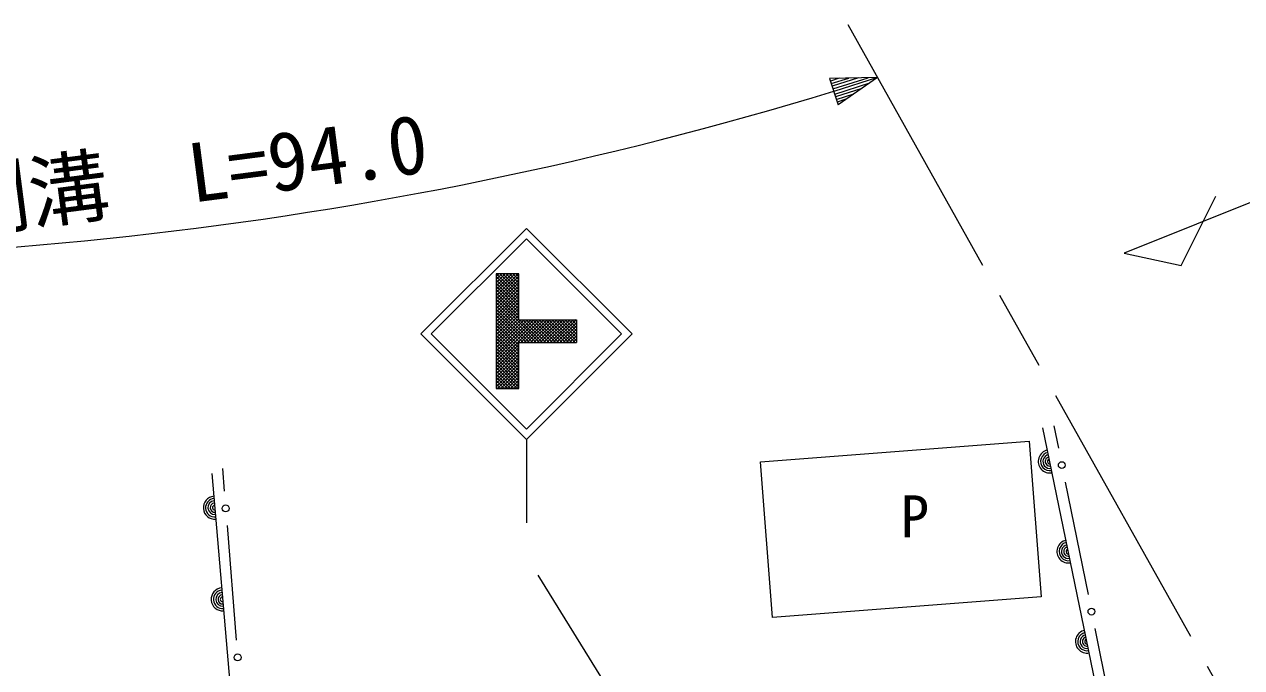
# Model space of a CAD drawing. Units: millimetres, scale not verified. Extents: x 40000 to 680000, y 20000 to 380000.
# Drawn here: x 337569 to 390504, y 314463 to 342452 of the extents above; entities that cross this region are included whole.
import ezdxf
from ezdxf.enums import TextEntityAlignment as Align

# ---------------------------------------------------------------- set-up
doc = ezdxf.new("R2010")
doc.units = ezdxf.units.MM
doc.header["$LTSCALE"] = 1000
doc.linetypes.add('CHAIN', pattern=[18.5, 12, -1.5, 3.5, -1.5])
for name, color, linetype, lineweight in [('M-BGD', 7, 'Continuous', 13), ('M-BMK', 2, 'CHAIN', 13), ('M-BMK-SRVR', 3, 'Continuous', 13), ('M-STR-HTXT', 7, 'Continuous', 13), ('M-STR-STRC', 7, 'Continuous', 13)]:
    doc.layers.add(name, color=color, linetype=linetype, lineweight=lineweight)
doc.layers.add('M-BGD-HTXT', color=7, linetype='Continuous')
doc.styles.add('ＭＳ ゴシック', font='')
doc.styles.get('ＭＳ ゴシック').set_extended_font_data('MS Gothic')

msp = doc.modelspace()

# ---------------------------------------------------------------- linework, layer by layer
at = {"layer": 'M-BGD'}
for p, q in [((386228, 303714), (381857, 324902)), ((382335, 324990), (382534, 324010)), ((369575, 323411), (381258, 324313)), ((381258, 324313), (381781, 317549)), ((345724, 322917), (348213, 293728)), ((346182, 323135), (346262, 322139)), ((370097, 316647), (369575, 323411)), ((382831, 322540), (383823, 317639)), ((346383, 320644), (346783, 315660)), ((381781, 317549), (370097, 316647)), ((384121, 316169), (385112, 311268))]:
    msp.add_line(p, q, dxfattribs=at)
for centre in [(382682, 323275), (346322, 321391), (383972, 316904), (346843, 314912)]:
    msp.add_circle(centre, 150, dxfattribs=at)
for centre, radius, start, end in [((382160, 323433), 500, 101.6549, 281.6549), ((382160, 323433), 400, 101.6549, 281.6549), ((382160, 323433), 300, 101.6549, 281.6549), ((382160, 323433), 200, 101.6549, 281.6549), ((382160, 323433), 100, 101.6549, 281.6549), ((382160, 323433), 100, 101.6549, 281.6549), ((345851, 321423), 500, 94.8738, 274.8738), ((345851, 321423), 400, 94.8738, 274.8738), ((345851, 321423), 300, 94.8738, 274.8738), ((345851, 321423), 200, 94.8738, 274.8738), ((345851, 321423), 100, 94.8738, 274.8738), ((345851, 321423), 100, 94.8738, 274.8738), ((382968, 319516), 500, 101.6549, 281.6549), ((382968, 319516), 400, 101.6549, 281.6549), ((382968, 319516), 300, 101.6549, 281.6549), ((382968, 319516), 200, 101.6549, 281.6549), ((382968, 319516), 100, 101.6549, 281.6549), ((382968, 319516), 100, 101.6549, 281.6549), ((346191, 317437), 500, 94.8738, 274.8738), ((346191, 317437), 400, 94.8738, 274.8738), ((346191, 317437), 300, 94.8738, 274.8738), ((346191, 317437), 200, 94.8738, 274.8738), ((346191, 317437), 100, 94.8738, 274.8738), ((346191, 317437), 100, 94.8738, 274.8738), ((383776, 315598), 500, 101.6549, 281.6549), ((383776, 315598), 400, 101.6549, 281.6549), ((383776, 315598), 300, 101.6549, 281.6549), ((383776, 315598), 200, 101.6549, 281.6549), ((383776, 315598), 100, 101.6549, 281.6549), ((383776, 315598), 100, 101.6549, 281.6549)]:
    msp.add_arc(centre, radius, start, end, dxfattribs=at)
at = {"layer": 'M-BMK'}
msp.add_line((373378, 342452), (398647, 297320), dxfattribs=at)
at = {"layer": 'M-BMK-SRVR'}
for p, q in [((408364, 341757), (385393, 332490)), ((387877, 331955), (389381, 334980)), ((385393, 332490), (387877, 331955))]:
    msp.add_line(p, q, dxfattribs=at)
at = {"layer": 'M-STR-HTXT'}
for p, q in [((374675, 340135), (372587, 340100)), ((372587, 340100), (372951, 338957)), ((373005, 340107), (372624, 339986)), ((372660, 339872), (373422, 340114)), ((373840, 340121), (372696, 339757)), ((372733, 339643), (374257, 340128)), ((374675, 340135), (372769, 339529)), ((372806, 339414), (374330, 339900)), ((374675, 340135), (372951, 338957)), ((373985, 339664), (372842, 339300)), ((372878, 339186), (373641, 339428)), ((373296, 339193), (372915, 339071))]:
    msp.add_line(p, q, dxfattribs=at)
msp.add_arc((323808, 499904), 167670, 265.57235, 286.97695, dxfattribs=at)
at = {"layer": 'M-STR-STRC'}
for p, q in [((359402, 333576), (354806, 328980)), ((363998, 328980), (359402, 333576)), ((359402, 333116), (355265, 328980)), ((363539, 328980), (359402, 333116)), ((359079, 331603), (358079, 331603)), ((358079, 331603), (358079, 326603)), ((358079, 331487), (358195, 331603)), ((358079, 331346), (358337, 331603)), ((358079, 331204), (358478, 331603)), ((358079, 331063), (358620, 331603)), ((358079, 330921), (358761, 331603)), ((358079, 330780), (358903, 331603)), ((358079, 330638), (359044, 331603)), ((358079, 330497), (359079, 331497)), ((359079, 330481), (358079, 331481)), ((359079, 330622), (358098, 331603)), ((359079, 330764), (358239, 331603)), ((359079, 330905), (358381, 331603)), ((359079, 331047), (358522, 331603)), ((359079, 331188), (358664, 331603)), ((359079, 331330), (358805, 331603)), ((359079, 331471), (358946, 331603)), ((359079, 329603), (359079, 331603)), ((358079, 330356), (359079, 331356)), ((359079, 330340), (358079, 331340)), ((358079, 330214), (359079, 331214)), ((359079, 330198), (358079, 331198)), ((358079, 330073), (359079, 331073)), ((359079, 330057), (358079, 331057)), ((358079, 329931), (359079, 330931)), ((359079, 329915), (358079, 330915)), ((358079, 329790), (359079, 330790)), ((359079, 329774), (358079, 330774)), ((358079, 329648), (359079, 330648)), ((359079, 329633), (358079, 330633)), ((358079, 329507), (359079, 330507)), ((359967, 328603), (358079, 330491)), ((358079, 329366), (359079, 330366)), ((359825, 328603), (358079, 330350)), ((358079, 329224), (359079, 330224)), ((359684, 328603), (358079, 330208)), ((358079, 329083), (359079, 330083)), ((359542, 328603), (358079, 330067)), ((358079, 328941), (359079, 329941)), ((359401, 328603), (358079, 329925)), ((358079, 328800), (359079, 329800)), ((359259, 328603), (358079, 329784)), ((358079, 328659), (359079, 329659)), ((359118, 328603), (358079, 329643)), ((358079, 328517), (359165, 329603)), ((358079, 328376), (359307, 329603)), ((358079, 328234), (359448, 329603)), ((358079, 328093), (359590, 329603)), ((358079, 327951), (359731, 329603)), ((358079, 327810), (359872, 329603)), ((358079, 327669), (360014, 329603)), ((359079, 328501), (358079, 329501)), ((359079, 328360), (358079, 329360)), ((359079, 329603), (361579, 329603)), ((360108, 328603), (359108, 329603)), ((359155, 328603), (360155, 329603)), ((360249, 328603), (359249, 329603)), ((359297, 328603), (360297, 329603)), ((360391, 328603), (359391, 329603)), ((359438, 328603), (360438, 329603)), ((360532, 328603), (359532, 329603)), ((359580, 328603), (360580, 329603)), ((360674, 328603), (359674, 329603)), ((359721, 328603), (360721, 329603)), ((360815, 328603), (359815, 329603)), ((359862, 328603), (360862, 329603)), ((360957, 328603), (359957, 329603)), ((360004, 328603), (361004, 329603)), ((361098, 328603), (360098, 329603)), ((360145, 328603), (361145, 329603)), ((361239, 328603), (360239, 329603)), ((360287, 328603), (361287, 329603)), ((361381, 328603), (360381, 329603)), ((360428, 328603), (361428, 329603)), ((361522, 328603), (360522, 329603)), ((360569, 328603), (361569, 329603)), ((361579, 328688), (360664, 329603)), ((360711, 328603), (361579, 329472)), ((361579, 328830), (360805, 329603)), ((360852, 328603), (361579, 329330)), ((361579, 328971), (360946, 329603)), ((361579, 329112), (361088, 329603)), ((361579, 329254), (361229, 329603)), ((361579, 329395), (361371, 329603)), ((361579, 329537), (361512, 329603)), ((361579, 329603), (361579, 328603)), ((354806, 328980), (359402, 324384)), ((355265, 328980), (359402, 324843)), ((359079, 328218), (358079, 329218)), ((359079, 328077), (358079, 329077)), ((359079, 327935), (358079, 328935)), ((359079, 327794), (358079, 328794)), ((359402, 324843), (363539, 328980)), ((359402, 324384), (363998, 328980)), ((360994, 328603), (361579, 329189)), ((361135, 328603), (361579, 329047)), ((361277, 328603), (361579, 328906)), ((361418, 328603), (361579, 328764)), ((359079, 327653), (358079, 328653)), ((358079, 327527), (359079, 328527)), ((359079, 327511), (358079, 328511)), ((358079, 327386), (359079, 328386)), ((359079, 327370), (358079, 328370)), ((358079, 327244), (359079, 328244)), ((359079, 327228), (358079, 328228)), ((359079, 328603), (361579, 328603)), ((359079, 326603), (359079, 328603)), ((361559, 328603), (361579, 328623)), ((358079, 327103), (359079, 328103)), ((359079, 327087), (358079, 328087)), ((358079, 326961), (359079, 327961)), ((359079, 326946), (358079, 327946)), ((358079, 326820), (359079, 327820)), ((359079, 326804), (358079, 327804)), ((358079, 326679), (359079, 327679)), ((359079, 326663), (358079, 327663)), ((358997, 326603), (358079, 327521)), ((358855, 326603), (358079, 327380)), ((358714, 326603), (358079, 327238)), ((358145, 326603), (359079, 327537)), ((358287, 326603), (359079, 327396)), ((358428, 326603), (359079, 327254)), ((358572, 326603), (358079, 327097)), ((358431, 326603), (358079, 326956)), ((358290, 326603), (358079, 326814)), ((358148, 326603), (358079, 326673)), ((358569, 326603), (359079, 327113)), ((358711, 326603), (359079, 326972)), ((358852, 326603), (359079, 326830)), ((358994, 326603), (359079, 326689)), ((358079, 326603), (359079, 326603)), ((359402, 324384), (359402, 320760)), ((359892, 318489), (373871, 295889))]:
    msp.add_line(p, q, dxfattribs=at)

# ---------------------------------------------------------------- texts
at = {"layer": 'M-BGD-HTXT', "style": 'ＭＳ ゴシック'}
msp.add_text('P', height=1833, dxfattribs=at).set_placement((375666, 319581), align=Align.BOTTOM_LEFT)
at = {"layer": 'M-STR-HTXT', "style": 'ＭＳ ゴシック'}
msp.add_text('側溝\u3000L=94.0', height=2566, rotation=7.385, dxfattribs=at).set_placement((334543, 332577), align=Align.BOTTOM_LEFT)

doc.saveas('drawing.dxf')
